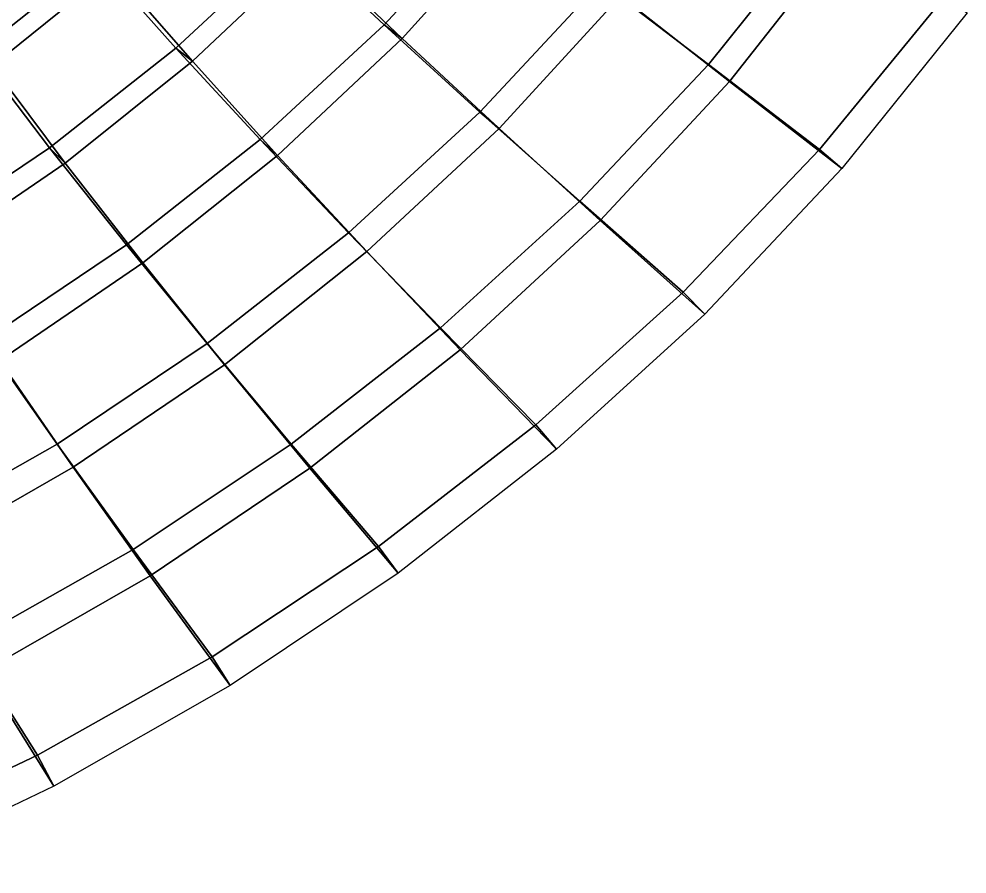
# Model space of a CAD drawing. Header units: metres. Extents: x -2184624 to 1125696, y -1900362 to 1900362.
# Drawn here: x 378009 to 885357, y -1766435 to -1308778 of the extents above; entities that cross this region are included whole.
import ezdxf

# ---------------------------------------------------------------- set-up
doc = ezdxf.new("R2010")
doc.units = ezdxf.units.M

msp = doc.modelspace()

# ---------------------------------------------------------------- linework, layer by layer
at = {"layer": '1'}
for points in [[(581655.9, -1203964.6, 118316.39), (634229.3, -1246053.4, 91994.67), (573434, -1312008.4, 98062.27), (524564.5, -1266332.8, 126350.76)], [(590909.9, -1208263.9, 145475.08), (643989.8, -1251810.6, 119578.39), (583014.9, -1319183.6, 125175.87), (533666.5, -1272061.8, 153040.42)], [(747960.7, -1214913.2, 56896.375), (809516.94, -1255117.1, 23767.787), (746914.75, -1333172.4, 26085.934), (689429.6, -1289100.6, 61417.215)], [(478330.78, -1221597.5, 150770.64), (524564.5, -1266332.8, 126350.76), (461998, -1324383.6, 133674.36), (419382.78, -1276426.8, 159831.2)], [(758407.7, -1220728, 85419.66), (820874.3, -1262637.4, 52743.406), (758195.6, -1342186.4, 54584.145), (699859.5, -1296425.9, 89444.375)], [(487084.97, -1225983.2, 177057.08), (533666.5, -1272061.8, 153040.42), (470788.38, -1331418.4, 159922.39), (427848.97, -1282122.2, 185681.17)], [(379341.28, -1229467, 182418.4), (419382.78, -1276426.8, 159831.2), (355578.97, -1326915.2, 168179.12), (319101.38, -1277095.5, 192301.64)], [(387589.53, -1233918, 207892.19), (427848.97, -1282122.2, 185681.17), (363630.97, -1333795.8, 193615.97), (326957.8, -1282731.5, 217369.73)], [(634229.3, -1246053.4, 91994.67), (643989.8, -1251810.6, 119578.39), (583014.9, -1319183.6, 125175.87), (573434, -1312008.4, 98062.27)], [(634229.3, -1246053.4, 91994.67), (689429.6, -1289100.6, 61417.215), (624710.2, -1358646.4, 65484.934), (573434, -1312008.4, 98062.27)], [(573434, -1312008.4, 98062.27), (583014.9, -1319183.6, 125175.87), (643989.8, -1251810.6, 119578.39), (634229.3, -1246053.4, 91994.67)], [(643989.8, -1251810.6, 119578.39), (699859.5, -1296425.9, 89444.375), (634916.3, -1367382.6, 93050.28), (583014.9, -1319183.6, 125175.87)], [(809516.94, -1255117.1, 23767.787), (820874.3, -1262637.4, 52743.406), (758195.6, -1342186.4, 54584.145), (746914.75, -1333172.4, 26085.934)], [(809516.94, -1255117.1, 23767.787), (873316.44, -1296870, -14923.463), (806455.7, -1378618.5, -14701.87), (746914.75, -1333172.4, 26085.934)], [(746914.75, -1333172.4, 26085.934), (758195.6, -1342186.4, 54584.145), (820874.3, -1262637.4, 52743.406), (809516.94, -1255117.1, 23767.787)], [(820874.3, -1262637.4, 52743.406), (885356.56, -1305548, 14923.463), (818400.2, -1388809.8, 14701.87), (758195.6, -1342186.4, 54584.145)], [(524564.5, -1266332.8, 126350.76), (533666.5, -1272061.8, 153040.42), (470788.38, -1331418.4, 159922.39), (461998, -1324383.6, 133674.36)], [(524564.5, -1266332.8, 126350.76), (573434, -1312008.4, 98062.27), (507042.4, -1373325, 103588.234), (461998, -1324383.6, 133674.36)], [(461998, -1324383.6, 133674.36), (470788.38, -1331418.4, 159922.39), (533666.5, -1272061.8, 153040.42), (524564.5, -1266332.8, 126350.76)], [(573434, -1312008.4, 98062.27), (583014.9, -1319183.6, 125175.87), (533666.5, -1272061.8, 153040.42), (524564.5, -1266332.8, 126350.76)], [(524564.5, -1266332.8, 126350.76), (533666.5, -1272061.8, 153040.42), (583014.9, -1319183.6, 125175.87), (573434, -1312008.4, 98062.27)], [(533666.5, -1272061.8, 153040.42), (583014.9, -1319183.6, 125175.87), (516275.47, -1381805.5, 130262.09), (470788.38, -1331418.4, 159922.39)], [(419382.78, -1276426.8, 159831.2), (427848.97, -1282122.2, 185681.17), (363630.97, -1333795.8, 193615.97), (355578.97, -1326915.2, 168179.12)], [(419382.78, -1276426.8, 159831.2), (461998, -1324383.6, 133674.36), (394437.7, -1377795, 140413.89), (355578.97, -1326915.2, 168179.12)], [(355578.97, -1326915.2, 168179.12), (363630.97, -1333795.8, 193615.97), (427848.97, -1282122.2, 185681.17), (419382.78, -1276426.8, 159831.2)], [(461998, -1324383.6, 133674.36), (470788.38, -1331418.4, 159922.39), (427848.97, -1282122.2, 185681.17), (419382.78, -1276426.8, 159831.2)], [(419382.78, -1276426.8, 159831.2), (427848.97, -1282122.2, 185681.17), (470788.38, -1331418.4, 159922.39), (461998, -1324383.6, 133674.36)], [(427848.97, -1282122.2, 185681.17), (470788.38, -1331418.4, 159922.39), (402781.56, -1386018, 166246.77), (363630.97, -1333795.8, 193615.97)], [(689429.6, -1289100.6, 61417.215), (699859.5, -1296425.9, 89444.375), (634916.3, -1367382.6, 93050.28), (624710.2, -1358646.4, 65484.934)], [(689429.6, -1289100.6, 61417.215), (746914.75, -1333172.4, 26085.934), (678090.44, -1406249.1, 28177.998), (624710.2, -1358646.4, 65484.934)], [(624710.2, -1358646.4, 65484.934), (634916.3, -1367382.6, 93050.28), (699859.5, -1296425.9, 89444.375), (689429.6, -1289100.6, 61417.215)], [(746914.75, -1333172.4, 26085.934), (758195.6, -1342186.4, 54584.145), (699859.5, -1296425.9, 89444.375), (689429.6, -1289100.6, 61417.215)], [(689429.6, -1289100.6, 61417.215), (699859.5, -1296425.9, 89444.375), (758195.6, -1342186.4, 54584.145), (746914.75, -1333172.4, 26085.934)], [(699859.5, -1296425.9, 89444.375), (758195.6, -1342186.4, 54584.145), (689085.06, -1416675.1, 56232.54), (634916.3, -1367382.6, 93050.28)], [(873316.44, -1296870, -14923.463), (885356.56, -1305548, 14923.463), (818400.2, -1388809.8, 14701.87), (806455.7, -1378618.5, -14701.87)], [(573434, -1312008.4, 98062.27), (583014.9, -1319183.6, 125175.87), (516275.47, -1381805.5, 130262.09), (507042.4, -1373325, 103588.234)], [(573434, -1312008.4, 98062.27), (624710.2, -1358646.4, 65484.934), (554308.8, -1423228.9, 69191.09), (507042.4, -1373325, 103588.234)], [(507042.4, -1373325, 103588.234), (516275.47, -1381805.5, 130262.09), (583014.9, -1319183.6, 125175.87), (573434, -1312008.4, 98062.27)], [(624710.2, -1358646.4, 65484.934), (634916.3, -1367382.6, 93050.28), (583014.9, -1319183.6, 125175.87), (573434, -1312008.4, 98062.27)], [(573434, -1312008.4, 98062.27), (583014.9, -1319183.6, 125175.87), (634916.3, -1367382.6, 93050.28), (624710.2, -1358646.4, 65484.934)], [(583014.9, -1319183.6, 125175.87), (634916.3, -1367382.6, 93050.28), (564116.7, -1433275.9, 96326.16), (516275.47, -1381805.5, 130262.09)], [(355578.97, -1326915.2, 168179.12), (394437.7, -1377795, 140413.89), (322346.4, -1426281.4, 146668.11), (287370.03, -1372771.5, 175930.52)], [(394437.7, -1377795, 140413.89), (402781.56, -1386018, 166246.77), (363630.97, -1333795.8, 193615.97), (355578.97, -1326915.2, 168179.12)], [(355578.97, -1326915.2, 168179.12), (363630.97, -1333795.8, 193615.97), (402781.56, -1386018, 166246.77), (394437.7, -1377795, 140413.89)], [(461998, -1324383.6, 133674.36), (470788.38, -1331418.4, 159922.39), (402781.56, -1386018, 166246.77), (394437.7, -1377795, 140413.89)], [(461998, -1324383.6, 133674.36), (507042.4, -1373325, 103588.234), (435543.5, -1429693.9, 108671.87), (394437.7, -1377795, 140413.89)], [(394437.7, -1377795, 140413.89), (402781.56, -1386018, 166246.77), (470788.38, -1331418.4, 159922.39), (461998, -1324383.6, 133674.36)], [(507042.4, -1373325, 103588.234), (516275.47, -1381805.5, 130262.09), (470788.38, -1331418.4, 159922.39), (461998, -1324383.6, 133674.36)], [(461998, -1324383.6, 133674.36), (470788.38, -1331418.4, 159922.39), (516275.47, -1381805.5, 130262.09), (507042.4, -1373325, 103588.234)], [(363630.97, -1333795.8, 193615.97), (402781.56, -1386018, 166246.77), (330129.4, -1435580.4, 172110.83), (294901.1, -1380720, 200977.17)], [(470788.38, -1331418.4, 159922.39), (516275.47, -1381805.5, 130262.09), (444286.25, -1439370.6, 134934.31), (402781.56, -1386018, 166246.77)], [(746914.75, -1333172.4, 26085.934), (758195.6, -1342186.4, 54584.145), (689085.06, -1416675.1, 56232.54), (678090.44, -1406249.1, 28177.998)], [(746914.75, -1333172.4, 26085.934), (806455.7, -1378618.5, -14701.87), (733379, -1455090.8, -14494.961), (678090.44, -1406249.1, 28177.998)], [(678090.44, -1406249.1, 28177.998), (689085.06, -1416675.1, 56232.54), (758195.6, -1342186.4, 54584.145), (746914.75, -1333172.4, 26085.934)], [(806455.7, -1378618.5, -14701.87), (818400.2, -1388809.8, 14701.87), (758195.6, -1342186.4, 54584.145), (746914.75, -1333172.4, 26085.934)], [(746914.75, -1333172.4, 26085.934), (758195.6, -1342186.4, 54584.145), (818400.2, -1388809.8, 14701.87), (806455.7, -1378618.5, -14701.87)], [(758195.6, -1342186.4, 54584.145), (818400.2, -1388809.8, 14701.87), (745010.9, -1466726.8, 14494.961), (689085.06, -1416675.1, 56232.54)], [(624710.2, -1358646.4, 65484.934), (634916.3, -1367382.6, 93050.28), (564116.7, -1433275.9, 96326.16), (554308.8, -1423228.9, 69191.09)], [(624710.2, -1358646.4, 65484.934), (678090.44, -1406249.1, 28177.998), (603530.7, -1474049.9, 30089.059), (554308.8, -1423228.9, 69191.09)], [(554308.8, -1423228.9, 69191.09), (564116.7, -1433275.9, 96326.16), (634916.3, -1367382.6, 93050.28), (624710.2, -1358646.4, 65484.934)], [(678090.44, -1406249.1, 28177.998), (689085.06, -1416675.1, 56232.54), (634916.3, -1367382.6, 93050.28), (624710.2, -1358646.4, 65484.934)], [(624710.2, -1358646.4, 65484.934), (634916.3, -1367382.6, 93050.28), (689085.06, -1416675.1, 56232.54), (678090.44, -1406249.1, 28177.998)], [(634916.3, -1367382.6, 93050.28), (689085.06, -1416675.1, 56232.54), (614060.56, -1485800.6, 57730.465), (564116.7, -1433275.9, 96326.16)], [(507042.4, -1373325, 103588.234), (516275.47, -1381805.5, 130262.09), (444286.25, -1439370.6, 134934.31), (435543.5, -1429693.9, 108671.87)], [(507042.4, -1373325, 103588.234), (554308.8, -1423228.9, 69191.09), (478711.12, -1482555, 72602.875), (435543.5, -1429693.9, 108671.87)], [(435543.5, -1429693.9, 108671.87), (444286.25, -1439370.6, 134934.31), (516275.47, -1381805.5, 130262.09), (507042.4, -1373325, 103588.234)], [(554308.8, -1423228.9, 69191.09), (564116.7, -1433275.9, 96326.16), (516275.47, -1381805.5, 130262.09), (507042.4, -1373325, 103588.234)], [(507042.4, -1373325, 103588.234), (516275.47, -1381805.5, 130262.09), (564116.7, -1433275.9, 96326.16), (554308.8, -1423228.9, 69191.09)], [(394437.7, -1377795, 140413.89), (402781.56, -1386018, 166246.77), (330129.4, -1435580.4, 172110.83), (322346.4, -1426281.4, 146668.11)], [(394437.7, -1377795, 140413.89), (435543.5, -1429693.9, 108671.87), (359407.22, -1480838.6, 113388.8), (322346.4, -1426281.4, 146668.11)], [(322346.4, -1426281.4, 146668.11), (330129.4, -1435580.4, 172110.83), (402781.56, -1386018, 166246.77), (394437.7, -1377795, 140413.89)], [(435543.5, -1429693.9, 108671.87), (444286.25, -1439370.6, 134934.31), (402781.56, -1386018, 166246.77), (394437.7, -1377795, 140413.89)], [(394437.7, -1377795, 140413.89), (402781.56, -1386018, 166246.77), (444286.25, -1439370.6, 134934.31), (435543.5, -1429693.9, 108671.87)], [(806455.7, -1378618.5, -14701.87), (818400.2, -1388809.8, 14701.87), (745010.9, -1466726.8, 14494.961), (733379, -1455090.8, -14494.961)], [(516275.47, -1381805.5, 130262.09), (564116.7, -1433275.9, 96326.16), (487971.94, -1493812, 99336.375), (444286.25, -1439370.6, 134934.31)], [(402781.56, -1386018, 166246.77), (444286.25, -1439370.6, 134934.31), (367538.53, -1491604.1, 139265.97), (330129.4, -1435580.4, 172110.83)], [(678090.44, -1406249.1, 28177.998), (689085.06, -1416675.1, 56232.54), (614060.56, -1485800.6, 57730.465), (603530.7, -1474049.9, 30089.059)], [(678090.44, -1406249.1, 28177.998), (733379, -1455090.8, -14494.961), (654539.06, -1526006.1, -14301.526), (603530.7, -1474049.9, 30089.059)], [(603530.7, -1474049.9, 30089.059), (614060.56, -1485800.6, 57730.465), (689085.06, -1416675.1, 56232.54), (678090.44, -1406249.1, 28177.998)], [(733379, -1455090.8, -14494.961), (745010.9, -1466726.8, 14494.961), (689085.06, -1416675.1, 56232.54), (678090.44, -1406249.1, 28177.998)], [(678090.44, -1406249.1, 28177.998), (689085.06, -1416675.1, 56232.54), (745010.9, -1466726.8, 14494.961), (733379, -1455090.8, -14494.961)], [(689085.06, -1416675.1, 56232.54), (745010.9, -1466726.8, 14494.961), (665671.94, -1539007.4, 14301.526), (614060.56, -1485800.6, 57730.465)], [(554308.8, -1423228.9, 69191.09), (564116.7, -1433275.9, 96326.16), (487971.94, -1493812, 99336.375), (478711.12, -1482555, 72602.875)], [(554308.8, -1423228.9, 69191.09), (603530.7, -1474049.9, 30089.059), (523708.6, -1536296, 31852.674), (478711.12, -1482555, 72602.875)], [(478711.12, -1482555, 72602.875), (487971.94, -1493812, 99336.375), (564116.7, -1433275.9, 96326.16), (554308.8, -1423228.9, 69191.09)], [(603530.7, -1474049.9, 30089.059), (614060.56, -1485800.6, 57730.465), (564116.7, -1433275.9, 96326.16), (554308.8, -1423228.9, 69191.09)], [(554308.8, -1423228.9, 69191.09), (564116.7, -1433275.9, 96326.16), (614060.56, -1485800.6, 57730.465), (603530.7, -1474049.9, 30089.059)], [(435543.5, -1429693.9, 108671.87), (444286.25, -1439370.6, 134934.31), (367538.53, -1491604.1, 139265.97), (359407.22, -1480838.6, 113388.8)], [(435543.5, -1429693.9, 108671.87), (478711.12, -1482555, 72602.875), (398389, -1536358.1, 75771.38), (359407.22, -1480838.6, 113388.8)], [(359407.22, -1480838.6, 113388.8), (367538.53, -1491604.1, 139265.97), (444286.25, -1439370.6, 134934.31), (435543.5, -1429693.9, 108671.87)], [(478711.12, -1482555, 72602.875), (487971.94, -1493812, 99336.375), (444286.25, -1439370.6, 134934.31), (435543.5, -1429693.9, 108671.87)], [(435543.5, -1429693.9, 108671.87), (444286.25, -1439370.6, 134934.31), (487971.94, -1493812, 99336.375), (478711.12, -1482555, 72602.875)], [(564116.7, -1433275.9, 96326.16), (614060.56, -1485800.6, 57730.465), (533620.25, -1549278.2, 59108.516), (487971.94, -1493812, 99336.375)], [(444286.25, -1439370.6, 134934.31), (487971.94, -1493812, 99336.375), (406975.56, -1548722.6, 102129.445), (367538.53, -1491604.1, 139265.97)], [(733379, -1455090.8, -14494.961), (745010.9, -1466726.8, 14494.961), (665671.94, -1539007.4, 14301.526), (654539.06, -1526006.1, -14301.526)], [(603530.7, -1474049.9, 30089.059), (614060.56, -1485800.6, 57730.465), (533620.25, -1549278.2, 59108.516), (523708.6, -1536296, 31852.674)], [(603530.7, -1474049.9, 30089.059), (654539.06, -1526006.1, -14301.526), (570389.4, -1591092.9, -14120.427), (523708.6, -1536296, 31852.674)], [(523708.6, -1536296, 31852.674), (533620.25, -1549278.2, 59108.516), (614060.56, -1485800.6, 57730.465), (603530.7, -1474049.9, 30089.059)], [(654539.06, -1526006.1, -14301.526), (665671.94, -1539007.4, 14301.526), (614060.56, -1485800.6, 57730.465), (603530.7, -1474049.9, 30089.059)], [(603530.7, -1474049.9, 30089.059), (614060.56, -1485800.6, 57730.465), (665671.94, -1539007.4, 14301.526), (654539.06, -1526006.1, -14301.526)], [(359407.22, -1480838.6, 113388.8), (398389, -1536358.1, 75771.38), (313808.72, -1584395.9, 78735.12), (279095.44, -1526512.4, 117797.62)], [(398389, -1536358.1, 75771.38), (406975.56, -1548722.6, 102129.445), (367538.53, -1491604.1, 139265.97), (359407.22, -1480838.6, 113388.8)], [(359407.22, -1480838.6, 113388.8), (367538.53, -1491604.1, 139265.97), (406975.56, -1548722.6, 102129.445), (398389, -1536358.1, 75771.38)], [(478711.12, -1482555, 72602.875), (487971.94, -1493812, 99336.375), (406975.56, -1548722.6, 102129.445), (398389, -1536358.1, 75771.38)], [(478711.12, -1482555, 72602.875), (523708.6, -1536296, 31852.674), (439091.56, -1592728.6, 33493.81), (398389, -1536358.1, 75771.38)], [(398389, -1536358.1, 75771.38), (406975.56, -1548722.6, 102129.445), (487971.94, -1493812, 99336.375), (478711.12, -1482555, 72602.875)], [(523708.6, -1536296, 31852.674), (533620.25, -1549278.2, 59108.516), (487971.94, -1493812, 99336.375), (478711.12, -1482555, 72602.875)], [(478711.12, -1482555, 72602.875), (487971.94, -1493812, 99336.375), (533620.25, -1549278.2, 59108.516), (523708.6, -1536296, 31852.674)], [(614060.56, -1485800.6, 57730.465), (665671.94, -1539007.4, 14301.526), (580862, -1605371.9, 14120.427), (533620.25, -1549278.2, 59108.516)], [(367538.53, -1491604.1, 139265.97), (406975.56, -1548722.6, 102129.445), (321612.28, -1597765.4, 104741.52), (286512.06, -1538260.9, 143313.48)], [(487971.94, -1493812, 99336.375), (533620.25, -1549278.2, 59108.516), (448252.8, -1606845.1, 60389.05), (406975.56, -1548722.6, 102129.445)], [(654539.06, -1526006.1, -14301.526), (665671.94, -1539007.4, 14301.526), (580862, -1605371.9, 14120.427), (570389.4, -1591092.9, -14120.427)], [(398389, -1536358.1, 75771.38), (406975.56, -1548722.6, 102129.445), (321612.28, -1597765.4, 104741.52), (313808.72, -1584395.9, 78735.12)], [(398389, -1536358.1, 75771.38), (439091.56, -1592728.6, 33493.81), (350144.8, -1643109.6, 35031.586), (313808.72, -1584395.9, 78735.12)], [(313808.72, -1584395.9, 78735.12), (321612.28, -1597765.4, 104741.52), (406975.56, -1548722.6, 102129.445), (398389, -1536358.1, 75771.38)], [(439091.56, -1592728.6, 33493.81), (448252.8, -1606845.1, 60389.05), (406975.56, -1548722.6, 102129.445), (398389, -1536358.1, 75771.38)], [(398389, -1536358.1, 75771.38), (406975.56, -1548722.6, 102129.445), (448252.8, -1606845.1, 60389.05), (439091.56, -1592728.6, 33493.81)], [(523708.6, -1536296, 31852.674), (533620.25, -1549278.2, 59108.516), (448252.8, -1606845.1, 60389.05), (439091.56, -1592728.6, 33493.81)], [(523708.6, -1536296, 31852.674), (570389.4, -1591092.9, -14120.427), (481386.34, -1650094.6, -13950.605), (439091.56, -1592728.6, 33493.81)], [(439091.56, -1592728.6, 33493.81), (448252.8, -1606845.1, 60389.05), (533620.25, -1549278.2, 59108.516), (523708.6, -1536296, 31852.674)], [(570389.4, -1591092.9, -14120.427), (580862, -1605371.9, 14120.427), (533620.25, -1549278.2, 59108.516), (523708.6, -1536296, 31852.674)], [(523708.6, -1536296, 31852.674), (533620.25, -1549278.2, 59108.516), (580862, -1605371.9, 14120.427), (570389.4, -1591092.9, -14120.427)], [(406975.56, -1548722.6, 102129.445), (448252.8, -1606845.1, 60389.05), (358441.62, -1658259.9, 61588.914), (321612.28, -1597765.4, 104741.52)], [(533620.25, -1549278.2, 59108.516), (580862, -1605371.9, 14120.427), (491058.72, -1665556.9, 13950.605), (448252.8, -1606845.1, 60389.05)], [(439091.56, -1592728.6, 33493.81), (448252.8, -1606845.1, 60389.05), (358441.62, -1658259.9, 61588.914), (350144.8, -1643109.6, 35031.586)], [(439091.56, -1592728.6, 33493.81), (481386.34, -1650094.6, -13950.605), (387991.38, -1702772.9, -13791.128), (350144.8, -1643109.6, 35031.586)], [(350144.8, -1643109.6, 35031.586), (358441.62, -1658259.9, 61588.914), (448252.8, -1606845.1, 60389.05), (439091.56, -1592728.6, 33493.81)], [(481386.34, -1650094.6, -13950.605), (491058.72, -1665556.9, 13950.605), (448252.8, -1606845.1, 60389.05), (439091.56, -1592728.6, 33493.81)], [(439091.56, -1592728.6, 33493.81), (448252.8, -1606845.1, 60389.05), (491058.72, -1665556.9, 13950.605), (481386.34, -1650094.6, -13950.605)], [(570389.4, -1591092.9, -14120.427), (580862, -1605371.9, 14120.427), (491058.72, -1665556.9, 13950.605), (481386.34, -1650094.6, -13950.605)], [(448252.8, -1606845.1, 60389.05), (491058.72, -1665556.9, 13950.605), (396741.8, -1719318.6, 13791.128), (358441.62, -1658259.9, 61588.914)], [(350144.8, -1643109.6, 35031.586), (387991.38, -1702772.9, -13791.128), (290671.44, -1748910, -13641.158), (257334.48, -1687223.8, 36481.22)], [(387991.38, -1702772.9, -13791.128), (396741.8, -1719318.6, 13791.128), (358441.62, -1658259.9, 61588.914), (350144.8, -1643109.6, 35031.586)], [(350144.8, -1643109.6, 35031.586), (358441.62, -1658259.9, 61588.914), (396741.8, -1719318.6, 13791.128), (387991.38, -1702772.9, -13791.128)], [(481386.34, -1650094.6, -13950.605), (491058.72, -1665556.9, 13950.605), (396741.8, -1719318.6, 13791.128), (387991.38, -1702772.9, -13791.128)], [(358441.62, -1658259.9, 61588.914), (396741.8, -1719318.6, 13791.128), (298394.7, -1766435.2, 13641.158), (264668.8, -1703304.8, 62721.33)], [(387991.38, -1702772.9, -13791.128), (396741.8, -1719318.6, 13791.128), (298394.7, -1766435.2, 13641.158), (290671.44, -1748910, -13641.158)]]:
    msp.add_3dface(points, dxfattribs=at)

doc.saveas('drawing.dxf')
